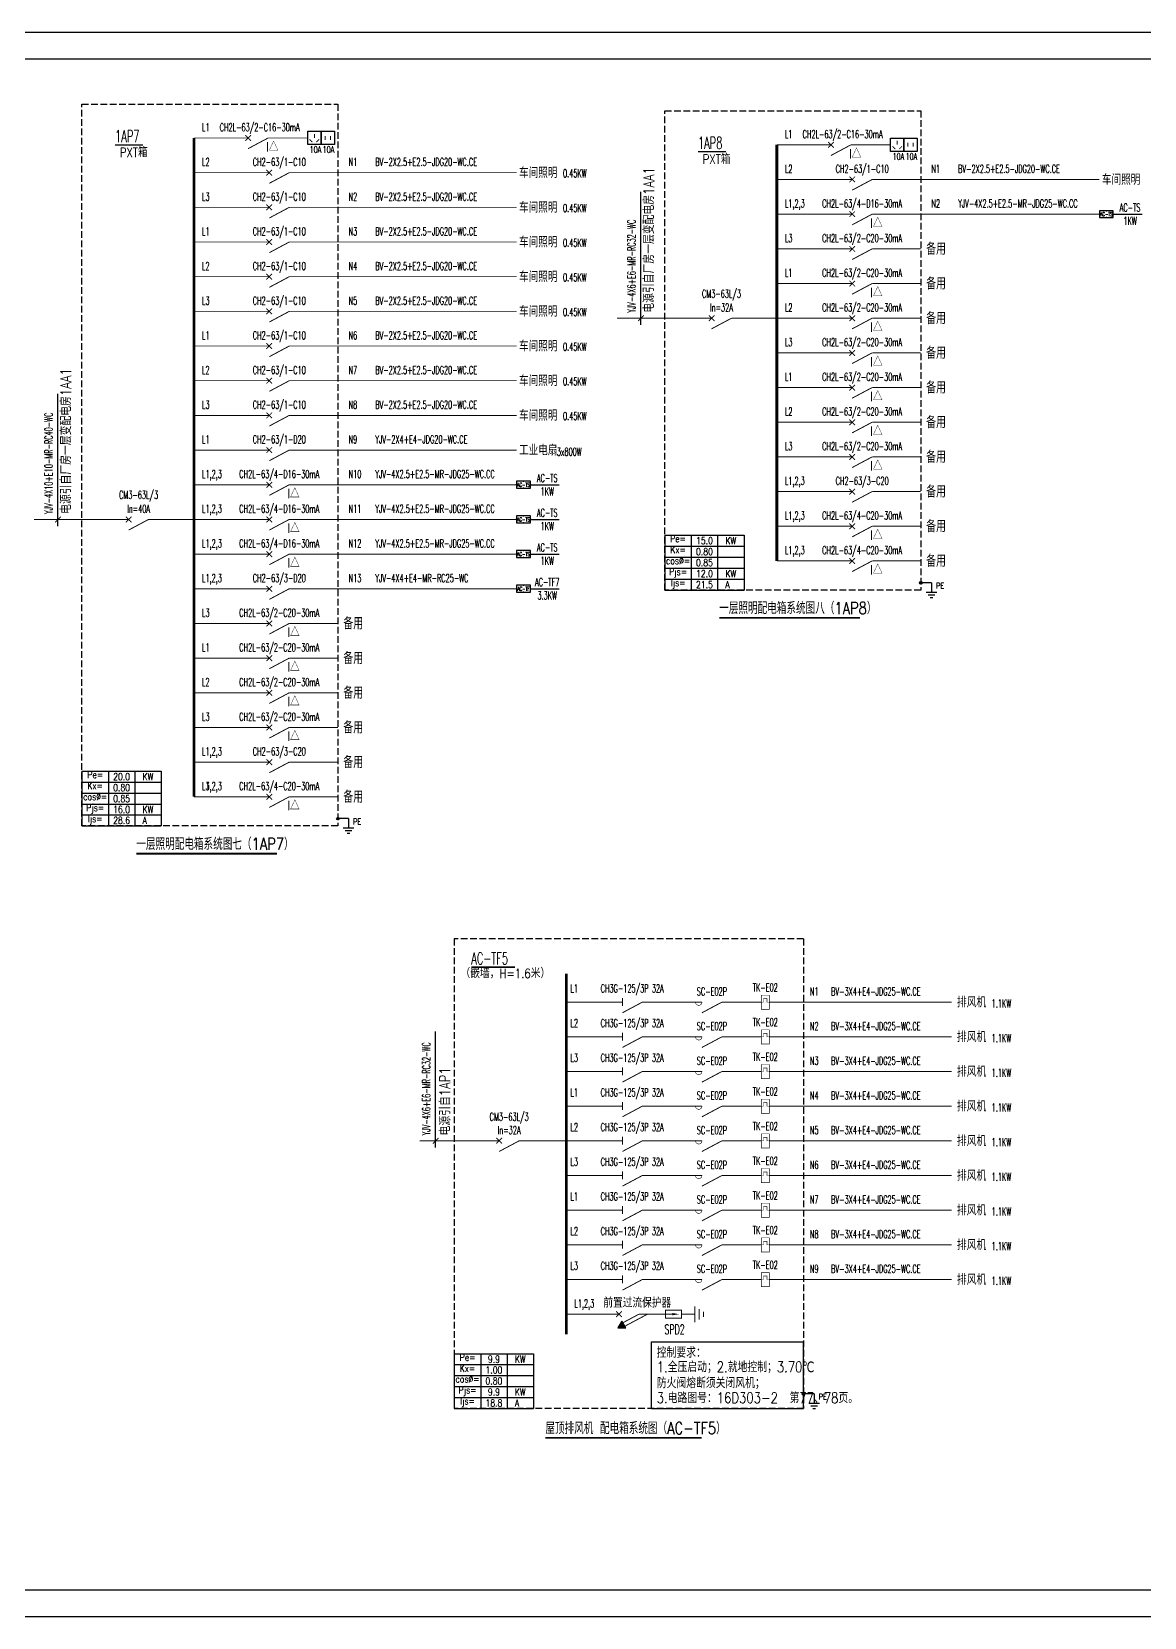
# Model space of a CAD drawing. Extents: x -1396510 to 1250330, y -1892470 to 1623980.
# Drawn here: x -646064 to -604334, y -822535 to -763085 of the extents above; entities that cross this region are included whole.
import ezdxf
from ezdxf.enums import TextEntityAlignment as Align

# ---------------------------------------------------------------- set-up
doc = ezdxf.new("R2010")
doc.units = 0
doc.header["$LTSCALE"] = 1000
doc.header["$MEASUREMENT"] = 0
doc.linetypes.add('DASH', pattern=[0.35, 0.25, -0.1])
doc.layers.get('Defpoints').update_dxf_attribs({"color": 210})
for name, color, linetype in [('0-cxFrame', 155, 'Continuous'), ('EQUIP-消防', 3, 'Continuous'), ('TEL_SYMB', 3, 'Continuous'), ('TEL_TEXT', 7, 'Continuous'), ('电气系统图', 7, 'Continuous')]:
    doc.layers.add(name, color=color, linetype=linetype)
doc.layers.add('0-cxText', color=131, linetype='Continuous', lineweight=25)
doc.styles.add('_TEL_DIM', font='SIMPLEX', dxfattribs={"width": 0.8, "height": 3.5, "bigfont": 'HZTXT'})
doc.styles.add('cx_tuming', font='simhei.ttf')
doc.styles.add('cx_tuqian1', font='')
doc.styles.add('黑体', font='simhei.ttf', dxfattribs={"height": 12})
doc.styles.get('cx_tuqian1').set_extended_font_data('SimSun')

# ---------------------------------------------------------------- blocks, each defined once
blk = doc.blocks.new('A$C6D655153')
at = {"layer": '电气系统图'}
h = blk.add_hatch(color=3, dxfattribs=at)
edge = h.paths.add_edge_path()
edge.add_arc((50, 550), 50, 0, 360)
at = {"layer": '电气系统图', "color": 3}
for p, q in [((450, 550), (50, 550)), ((250, 200), (650, 200)), ((325, 100), (575, 100)), ((400, 0), (500, 0))]:
    blk.add_line(p, q, dxfattribs=at)
blk.add_lwpolyline([(450, 550), (450, 200)], dxfattribs=at)
blk.add_circle((50, 550), 50, dxfattribs=at)
at = {"layer": '电气系统图', "color": 3, "style": '_TEL_DIM', "width": 0.7}
blk.add_attdef('PE', text='', height=220, dxfattribs=at).set_placement((707, 441), align=Align.MIDDLE_CENTER)
blk = doc.blocks.new('A$C5A8929A8')
at = {"layer": '电气系统图', "color": 3, "const_width": 35}
for points in [[(1500, 0), (1500, 600)], [(0, 300), (650, 300)], [(1000, 450), (1000, 150), (400, 150), (400, 450), (1000, 450)], [(1000, 300), (1500, 300)], [(1664, 100), (1664, 500)], [(1828, 200), (1828, 400)]]:
    blk.add_lwpolyline(points, dxfattribs=at)
at = {"layer": '电气系统图', "color": 3}
for points in [[(650, 344), (650, 256), (913, 300), (650, 256)], [(650, 256), (913, 300), (650, 344), (650, 256)]]:
    blk.add_solid(points, dxfattribs=at)
blk = doc.blocks.new('A$C04AF44BA')
at = {"layer": '电气系统图'}
h = blk.add_hatch(color=256, dxfattribs=at)
h.dxf.hatch_style = 1
h.paths.add_polyline_path([(-44, -518), (256, -518), (106, -258)])
at = {"layer": '电气系统图', "const_width": 35}
for points in [[(-106, -106), (106, 106)], [(-106, 106), (106, -106)], [(750, 0), (144, -323)], [(1069, 0), (219, -453)]]:
    blk.add_lwpolyline(points, dxfattribs=at)
at = {"layer": '电气系统图'}
blk.add_lwpolyline([(-44, -518), (256, -518), (106, -258)], close=True, dxfattribs=at)
blk = doc.blocks.new('*T255')
at = {"layer": '电气系统图', "color": 0, "linetype": 'ByBlock', "lineweight": -2, "transparency": 16777216}
for p, q in [((0, 0), (2970, 0)), ((0, 0), (0, -2053)), ((990, 0), (990, -2053)), ((1980, 0), (1980, -2053)), ((2970, 0), (2970, -2053)), ((0, -411), (2970, -411)), ((0, -821), (2970, -821)), ((0, -1232), (2970, -1232)), ((0, -1643), (2970, -1643)), ((0, -2053), (2970, -2053))]:
    blk.add_line(p, q, dxfattribs=at)
at = {"layer": '电气系统图', "color": 0, "linetype": 'DASH', "transparency": 16777216, "width": 990, "rotation": 0, "style": '_TEL_DIM'}
for s, insert, char_height, attachment_point in [('Pe=', (495, 0), 264, 2), ('Kx=', (495, -411), 264, 2), ('1.00', (1485, -616), 264, 5), ('9.9', (1485, -205), 264, 5), ('  KW', (1980, -205), 264, 4), ('cos%%C=', (495, -821), 264, 2), ('0.80', (1485, -1027), 264, 5), ('Pjs=', (495, -1232), 264, 2), ('{\\H0.8571x;Ijs=} ', (495, -1643), 308, 2), ('18.8', (1485, -1848), 264, 5), ('9.9', (1485, -1437), 264, 5), ('  A', (1980, -1848), 264, 4), ('  KW', (1980, -1437), 264, 4)]:
    blk.add_mtext(s, dxfattribs=dict(at, insert=insert, char_height=char_height, attachment_point=attachment_point))
blk = doc.blocks.new('*T262')
at = {"layer": '电气系统图', "color": 0, "linetype": 'ByBlock', "lineweight": -2, "transparency": 16777216}
for p, q in [((0, 0), (2970, 0)), ((0, 0), (0, -2053)), ((990, 0), (990, -2053)), ((1980, 0), (1980, -2053)), ((2970, 0), (2970, -2053)), ((0, -411), (2970, -411)), ((0, -821), (2970, -821)), ((0, -1232), (2970, -1232)), ((0, -1643), (2970, -1643)), ((0, -2053), (2970, -2053))]:
    blk.add_line(p, q, dxfattribs=at)
at = {"layer": '电气系统图', "color": 0, "linetype": 'DASH', "transparency": 16777216, "width": 990, "rotation": 0, "style": '_TEL_DIM'}
for s, insert, char_height, attachment_point in [('Pe=', (495, 0), 264, 2), ('Kx=', (495, -411), 264, 2), ('20.0', (1485, -205), 264, 5), ('0.80', (1485, -616), 264, 5), ('  KW', (1980, -205), 264, 4), ('cos%%C=', (495, -821), 264, 2), ('0.85', (1485, -1027), 264, 5), ('Pjs=', (495, -1232), 264, 2), ('{\\H0.8571x;Ijs=} ', (495, -1643), 308, 2), ('28.6', (1485, -1848), 264, 5), ('16.0', (1485, -1437), 264, 5), ('  A', (1980, -1848), 264, 4), ('  KW', (1980, -1437), 264, 4)]:
    blk.add_mtext(s, dxfattribs=dict(at, insert=insert, char_height=char_height, attachment_point=attachment_point))
blk = doc.blocks.new('$equip$00001927')
for p, q in [((0.65, 0.65), (-0.65, 0.65)), ((-0.65, 0.65), (-0.65, 0)), ((-0.65, 0), (0.65, 0)), ((0.65, 0), (0.65, 0.65))]:
    blk.add_line(p, q)
for p in [(-0.65, 0.33), (0, 0.65), (0, 0), (0.65, 0.33)]:
    blk.add_point(p)
at = {"color": 7, "style": '_TEL_DIM'}
blk.add_attdef('$TEXT$', text='', height=0.34, dxfattribs=at).set_placement((0.01, 0.34), align=Align.MIDDLE_CENTER)
at = {"color": 7, "style": '_TEL_DIM', "flags": 1}
blk.add_attdef('A', text='', height=0.00002, dxfattribs=at).set_placement((0, 0), align=Align.MIDDLE_CENTER)
blk = doc.blocks.new('*T263')
at = {"layer": '电气系统图', "color": 0, "linetype": 'ByBlock', "lineweight": -2, "transparency": 16777216}
for p, q in [((0, 0), (2970, 0)), ((0, 0), (0, -2053)), ((990, 0), (990, -2053)), ((1980, 0), (1980, -2053)), ((2970, 0), (2970, -2053)), ((0, -411), (2970, -411)), ((0, -821), (2970, -821)), ((0, -1232), (2970, -1232)), ((0, -1643), (2970, -1643)), ((0, -2053), (2970, -2053))]:
    blk.add_line(p, q, dxfattribs=at)
at = {"layer": '电气系统图', "color": 0, "linetype": 'DASH', "transparency": 16777216, "width": 990, "rotation": 0, "style": '_TEL_DIM'}
for s, insert, char_height, attachment_point in [('Pe=', (495, 0), 264, 2), ('Kx=', (495, -411), 264, 2), ('0.80', (1485, -616), 264, 5), ('15.0', (1485, -205), 264, 5), ('  KW', (1980, -205), 264, 4), ('cos%%C=', (495, -821), 264, 2), ('0.85', (1485, -1027), 264, 5), ('Pjs=', (495, -1232), 264, 2), ('{\\H0.8571x;Ijs=} ', (495, -1643), 308, 2), ('21.5', (1485, -1848), 264, 5), ('12.0', (1485, -1437), 264, 5), ('  A', (1980, -1848), 264, 4), ('  KW', (1980, -1437), 264, 4)]:
    blk.add_mtext(s, dxfattribs=dict(at, insert=insert, char_height=char_height, attachment_point=attachment_point))
blk = doc.blocks.new('TK22.A1 L(Dragon)')
at = {"layer": '0-cxFrame', "color": 7, "const_width": 0.5}
blk.add_lwpolyline([(0, 0), (-841, 0), (-841, 594), (0, 594)], close=True, dxfattribs=at)
at = {"layer": '0-cxFrame', "const_width": 0.5}
blk.add_lwpolyline([(-80, 10), (-821, 10), (-821, 584), (-80, 584)], close=True, dxfattribs=at)
at = {"style": '黑体', "flags": 4}
blk.add_attdef('图幅', text='', height=3.3, dxfattribs=at).set_placement((-40, 3), align=Align.RIGHT)
at = {"layer": '0-cxText', "flags": 4}
for tag, height, style, p in [('建设单位', 3.5, 'cx_tuming', (-45, 240)), ('项目名称', 3.5, 'cx_tuming', (-45, 210)), ('子项名称', 3.5, 'cx_tuming', (-45, 180)), ('工程编号', 3.3, 'cx_tuqian1', (-35, 165)), ('图名1', 3.5, 'cx_tuming', (-45, 87)), ('图名2', 3.5, 'cx_tuming', (-45, 79)), ('图名3', 3.5, 'cx_tuming', (-45, 71)), ('出图日期', 3.3, 'cx_tuqian1', (-39, 60)), ('专业', 3.3, 'cx_tuqian1', (-55, 52)), ('图号', 3.3, 'cx_tuqian1', (-55, 44)), ('版次', 3.3, 'cx_tuqian1', (-20, 44))]:
    blk.add_attdef(tag, text='', height=height, dxfattribs=dict(at, style=style)).set_placement(p, align=Align.MIDDLE)
at = {"layer": 'Defpoints', "color": 6, "flags": 4}
for tag, height, style, p in [('tufu', 3.3, '黑体', (-12, 12)), ('dwfname', 4, 'cx_tuqian1', (-80, 3))]:
    blk.add_attdef(tag, text='', height=height, dxfattribs=dict(at, style=style)).set_placement(p, align=Align.RIGHT)

msp = doc.modelspace()

# ---------------------------------------------------------------- linework, layer by layer
at = {"layer": 'TEL_SYMB'}
for points, const_width in [([(-642937.3, -767329.3), (-641886.2, -767329.3)], 52.5), ([(-621075.7, -767585.2), (-620024.6, -767585.2)], 52.5), ([(-620278, -785059.7), (-614998.8, -785059.7)], 70), ([(-642139.6, -793903.7), (-636860.4, -793903.7)], 70), ([(-629576.5, -798158.5), (-627934, -798158.5)], 52.5), ([(-626797.3, -815807.3), (-620936, -815807.3)], 70)]:
    msp.add_lwpolyline(points, dxfattribs=dict(at, const_width=const_width))
at = {"layer": '电气系统图', "color": 1, "linetype": 'DASH'}
for p, q in [((-644177.6, -765799.5), (-634577.6, -765799.5)), ((-644177.6, -792863.7), (-644177.6, -765799.5)), ((-634577.6, -765799.5), (-634577.6, -792863.7)), ((-622316, -766055.4), (-612716, -766055.4)), ((-622316, -784019.7), (-622316, -766055.4)), ((-612716, -766055.4), (-612716, -784019.7)), ((-612716, -784019.7), (-622316, -784019.7)), ((-634577.6, -792863.7), (-644177.6, -792863.7)), ((-630213.2, -797102.4), (-630213.1, -814705.2)), ((-617113.2, -797102.4), (-630213.2, -797102.4)), ((-617113.2, -797102.4), (-617113.1, -814705.2)), ((-617113.1, -814705.2), (-630213.1, -814705.2))]:
    msp.add_line(p, q, dxfattribs=at)
at = {"layer": '电气系统图'}
for p, q in [((-623216, -774076), (-623216, -769083.7)), ((-605496, -769926), (-604418.4, -769926)), ((-645077.6, -781620), (-645077.6, -776658)), ((-627357.6, -780070), (-626280, -780070)), ((-627357.6, -781370), (-626280, -781370)), ((-627357.6, -782670), (-626280, -782670)), ((-627357.6, -783970), (-626280, -783970)), ((-630913.2, -804920), (-630913.2, -800565.6))]:
    msp.add_line(p, q, dxfattribs=at)
at = {"layer": '电气系统图', "color": 6}
for p, q in [((-622813.2, -812205.2), (-617113.2, -812205.2)), ((-622813.2, -814705.2), (-622813.2, -812205.2)), ((-617113.2, -814705.2), (-617113.2, -812205.2)), ((-622813.2, -814705.2), (-617113.2, -814705.2))]:
    msp.add_line(p, q, dxfattribs=at)
at = {"layer": '电气系统图'}
for points in [[(-635710.1, -766820), (-635210.1, -766820), (-635210.1, -767320), (-635710.1, -767320)], [(-635210.1, -766820), (-634710.1, -766820), (-634710.1, -767320), (-635210.1, -767320)], [(-613848.5, -767075.9), (-613348.5, -767075.9), (-613348.5, -767575.9), (-613848.5, -767575.9)], [(-613348.5, -767075.9), (-612848.5, -767075.9), (-612848.5, -767575.9), (-613348.5, -767575.9)]]:
    msp.add_lwpolyline(points, close=True, dxfattribs=at)
for points, const_width in [([(-635460.1, -766920), (-635460.1, -767070)], 35), ([(-639977.6, -791770), (-639977.6, -767070)], 105), ([(-639977.6, -767070), (-637948.6, -767070)], 35), ([(-638054.7, -767176.1), (-637842.5, -766963.9)], 35), ([(-638054.7, -766963.9), (-637842.5, -767176.1)], 35), ([(-637198.6, -767070), (-637948.6, -767470)], 35), ([(-637198.6, -767070), (-635710.1, -767070)], 35), ([(-635641.2, -767122), (-635535.1, -767228)], 35), ([(-635279.1, -767122), (-635385.1, -767228)], 35), ([(-635060.1, -766995), (-635060.1, -767145)], 35), ([(-634860.1, -766995), (-634860.1, -767145)], 35), ([(-618116, -782926), (-618116, -767325.9)], 105), ([(-618116, -767325.9), (-616087, -767325.9)], 35), ([(-616193.1, -767432), (-615980.9, -767219.9)], 35), ([(-616193.1, -767219.9), (-615980.9, -767432)], 35), ([(-615337, -767325.9), (-616087, -767725.9)], 35), ([(-615337, -767325.9), (-613848.5, -767325.9)], 35), ([(-613779.6, -767377.9), (-613673.5, -767484)], 35), ([(-613598.5, -767175.9), (-613598.5, -767325.9)], 35), ([(-613417.5, -767377.9), (-613523.5, -767484)], 35), ([(-613198.5, -767250.9), (-613198.5, -767400.9)], 35), ([(-612998.5, -767250.9), (-612998.5, -767400.9)], 35), ([(-639977.6, -768370), (-637152.6, -768370)], 35), ([(-637258.7, -768476.1), (-637046.6, -768263.9)], 35), ([(-637258.7, -768263.9), (-637046.6, -768476.1)], 35), ([(-636402.6, -768370), (-637152.6, -768770)], 35), ([(-636402.6, -768370), (-627877.6, -768370)], 35), ([(-618116, -768625.9), (-615291, -768625.9)], 35), ([(-615397.1, -768732), (-615184.9, -768519.9)], 35), ([(-615397.1, -768519.9), (-615184.9, -768732)], 35), ([(-614541, -768625.9), (-615291, -769025.9)], 35), ([(-614541, -768625.9), (-606016, -768626)], 35), ([(-639977.6, -769670), (-637152.6, -769670)], 35), ([(-637258.7, -769776.1), (-637046.6, -769563.9)], 35), ([(-637258.7, -769563.9), (-637046.6, -769776.1)], 35), ([(-636402.6, -769670), (-637152.6, -770070)], 35), ([(-636402.6, -769670), (-627877.6, -769670)], 35), ([(-615397.1, -770032), (-615184.9, -769819.9)], 35), ([(-615397.1, -769819.9), (-615184.9, -770032)], 35), ([(-618116, -769925.9), (-615291, -769925.9)], 35), ([(-614541, -769925.9), (-615291, -770325.9)], 35), ([(-614541, -769925.9), (-606016, -769926)], 35), ([(-639977.6, -770970), (-637152.6, -770970)], 35), ([(-637258.7, -771076.1), (-637046.6, -770863.9)], 35), ([(-637258.7, -770863.9), (-637046.6, -771076.1)], 35), ([(-636402.6, -770970), (-637152.6, -771370)], 35), ([(-636402.6, -770970), (-627877.6, -770970)], 35), ([(-618116, -771225.9), (-615291, -771225.9)], 35), ([(-615397.1, -771332), (-615184.9, -771119.9)], 35), ([(-615397.1, -771119.9), (-615184.9, -771332)], 35), ([(-614541, -771225.9), (-615291, -771625.9)], 35), ([(-614541, -771225.9), (-612716, -771225.9)], 35), ([(-639977.6, -772270), (-637152.6, -772270)], 35), ([(-637258.7, -772376.1), (-637046.6, -772163.9)], 35), ([(-637258.7, -772163.9), (-637046.6, -772376.1)], 35), ([(-636402.6, -772270), (-637152.6, -772670)], 35), ([(-636402.6, -772270), (-627877.6, -772270)], 35), ([(-618116, -772526), (-615291, -772526)], 35), ([(-615397.1, -772632), (-615185, -772419.9)], 35), ([(-615397.1, -772419.9), (-615185, -772632)], 35), ([(-614541, -772526), (-615291, -772926)], 35), ([(-614541, -772526), (-612716, -772526)], 35), ([(-639977.6, -773570), (-637152.6, -773570)], 35), ([(-637258.7, -773676.1), (-637046.6, -773463.9)], 35), ([(-637258.7, -773463.9), (-637046.6, -773676.1)], 35), ([(-636402.6, -773570), (-637152.6, -773970)], 35), ([(-636402.6, -773570), (-627877.6, -773570)], 35), ([(-624116, -773826), (-620566, -773826)], 35), ([(-623322.1, -773932), (-623110, -773719.9)], 35), ([(-620672.1, -773932), (-620460, -773719.9)], 35), ([(-620672.1, -773719.9), (-620460, -773932)], 35), ([(-619816, -773826), (-620566, -774226)], 35), ([(-618116, -773826), (-619816, -773826)], 35), ([(-618116, -773826), (-615291, -773826)], 35), ([(-615397.1, -773932), (-615185, -773719.9)], 35), ([(-615397.1, -773719.9), (-615185, -773932)], 35), ([(-614541, -773826), (-615291, -774226)], 35), ([(-614541, -773826), (-612716, -773826)], 35), ([(-639977.6, -774870), (-637152.6, -774870)], 35), ([(-637258.7, -774976.1), (-637046.6, -774763.9)], 35), ([(-637258.7, -774763.9), (-637046.6, -774976.1)], 35), ([(-636402.6, -774870), (-637152.6, -775270)], 35), ([(-636402.6, -774870), (-627877.6, -774870)], 35), ([(-618116, -775126), (-615291, -775126)], 35), ([(-615397.1, -775232), (-615185, -775019.9)], 35), ([(-615397.1, -775019.9), (-615185, -775232)], 35), ([(-614541, -775126), (-615291, -775526)], 35), ([(-614541, -775126), (-612716, -775126)], 35), ([(-639977.6, -776170), (-637152.6, -776170)], 35), ([(-637258.7, -776276.1), (-637046.6, -776063.9)], 35), ([(-637258.7, -776063.9), (-637046.6, -776276.1)], 35), ([(-636402.6, -776170), (-637152.6, -776570)], 35), ([(-636402.6, -776170), (-627877.6, -776170)], 35), ([(-618116, -776426), (-615291, -776426)], 35), ([(-615397.1, -776532), (-615185, -776319.9)], 35), ([(-615397.1, -776319.9), (-615185, -776532)], 35), ([(-614541, -776426), (-615291, -776826)], 35), ([(-614541, -776426), (-612716, -776426)], 35), ([(-639977.6, -777470), (-637152.6, -777470)], 35), ([(-637258.7, -777576.1), (-637046.6, -777363.9)], 35), ([(-637258.7, -777363.9), (-637046.6, -777576.1)], 35), ([(-636402.6, -777470), (-637152.6, -777870)], 35), ([(-636402.6, -777470), (-627877.6, -777470)], 35), ([(-615397.1, -777832), (-615185, -777619.9)], 35), ([(-615397.1, -777619.9), (-615185, -777832)], 35), ([(-618116, -777726), (-615291, -777726)], 35), ([(-614541, -777726), (-615291, -778126)], 35), ([(-614541, -777726), (-612716, -777726)], 35), ([(-639977.6, -778770), (-637152.6, -778770)], 35), ([(-637258.7, -778876.1), (-637046.5, -778663.9)], 35), ([(-637258.7, -778663.9), (-637046.5, -778876.1)], 35), ([(-636402.6, -778770), (-637152.6, -779170)], 35), ([(-636402.6, -778770), (-627877.6, -778770)], 35), ([(-618116, -779026), (-615291, -779026)], 35), ([(-615397.1, -779132), (-615185, -778919.9)], 35), ([(-615397.1, -778919.9), (-615185, -779132)], 35), ([(-614541, -779026), (-615291, -779426)], 35), ([(-614541, -779026), (-612716, -779026)], 35), ([(-637258.7, -780176.1), (-637046.5, -779963.9)], 35), ([(-637258.7, -779963.9), (-637046.5, -780176.1)], 35), ([(-639977.6, -780070), (-637152.6, -780070)], 35), ([(-636402.6, -780070), (-637152.6, -780470)], 35), ([(-636402.6, -780070), (-627877.6, -780070)], 35), ([(-618116, -780326), (-615291, -780326)], 35), ([(-615397.1, -780432.1), (-615185, -780219.9)], 35), ([(-615397.1, -780219.9), (-615185, -780432.1)], 35), ([(-614541, -780326), (-615291, -780726)], 35), ([(-614541, -780326), (-612716, -780326)], 35), ([(-645977.6, -781370), (-642427.6, -781370)], 35), ([(-645183.7, -781476.1), (-644971.6, -781263.9)], 35), ([(-642533.7, -781476.1), (-642321.6, -781263.9)], 35), ([(-642533.7, -781263.9), (-642321.6, -781476.1)], 35), ([(-641677.6, -781370), (-642427.6, -781770)], 35), ([(-639977.6, -781370), (-641677.6, -781370)], 35), ([(-639977.6, -781370), (-637152.6, -781370)], 35), ([(-637258.7, -781476.1), (-637046.5, -781263.9)], 35), ([(-637258.7, -781263.9), (-637046.5, -781476.1)], 35), ([(-636402.6, -781370), (-637152.6, -781770)], 35), ([(-636402.6, -781370), (-627877.6, -781370)], 35), ([(-618116, -781626), (-615291, -781626)], 35), ([(-615397.1, -781732.1), (-615185, -781519.9)], 35), ([(-615397.1, -781519.9), (-615185, -781732.1)], 35), ([(-614541, -781626), (-615291, -782026)], 35), ([(-614541, -781626), (-612716, -781626)], 35), ([(-639977.6, -782670), (-637152.6, -782670)], 35), ([(-637258.7, -782776.1), (-637046.5, -782563.9)], 35), ([(-637258.7, -782563.9), (-637046.5, -782776.1)], 35), ([(-636402.6, -782670), (-637152.6, -783070)], 35), ([(-636402.6, -782670), (-627877.6, -782670)], 35), ([(-618116, -782926), (-615291, -782926)], 35), ([(-615397.1, -783032.1), (-615185, -782819.9)], 35), ([(-615397.1, -782819.9), (-615185, -783032.1)], 35), ([(-614541, -782926), (-615291, -783326)], 35), ([(-614541, -782926), (-612716, -782926)], 35), ([(-639977.6, -783970), (-637152.6, -783970)], 35), ([(-637258.7, -784076.1), (-637046.6, -783863.9)], 35), ([(-637258.7, -783863.9), (-637046.6, -784076.1)], 35), ([(-636402.6, -783970), (-637152.6, -784370)], 35), ([(-636402.6, -783970), (-627877.6, -783970)], 35), ([(-639977.6, -785270), (-637152.6, -785270)], 35), ([(-637258.7, -785376.1), (-637046.6, -785163.9)], 35), ([(-637258.7, -785163.9), (-637046.6, -785376.1)], 35), ([(-636402.6, -785270), (-637152.6, -785670)], 35), ([(-636402.6, -785270), (-634577.6, -785270)], 35), ([(-637258.7, -786676.1), (-637046.6, -786463.9)], 35), ([(-637258.7, -786463.9), (-637046.6, -786676.1)], 35), ([(-639977.6, -786570), (-637152.6, -786570)], 35), ([(-636402.6, -786570), (-637152.6, -786970)], 35), ([(-636402.6, -786570), (-634577.6, -786570)], 35), ([(-639977.6, -787870), (-637152.6, -787870)], 35), ([(-637258.7, -787976.1), (-637046.6, -787763.9)], 35), ([(-637258.7, -787763.9), (-637046.6, -787976.1)], 35), ([(-636402.6, -787870), (-637152.6, -788270)], 35), ([(-636402.6, -787870), (-634577.6, -787870)], 35), ([(-639977.6, -789170), (-637152.6, -789170)], 35), ([(-637258.7, -789276.1), (-637046.6, -789063.9)], 35), ([(-637258.7, -789063.9), (-637046.6, -789276.1)], 35), ([(-636402.6, -789170), (-637152.6, -789570)], 35), ([(-636402.6, -789170), (-634577.6, -789170)], 35), ([(-639977.6, -790470), (-637152.6, -790470)], 35), ([(-637258.7, -790576.1), (-637046.6, -790363.9)], 35), ([(-637258.7, -790363.9), (-637046.6, -790576.1)], 35), ([(-636402.6, -790470), (-637152.6, -790870)], 35), ([(-636402.6, -790470), (-634577.6, -790470)], 35), ([(-639977.6, -791770), (-637152.6, -791770)], 35), ([(-637258.7, -791876.1), (-637046.6, -791663.9)], 35), ([(-637258.7, -791663.9), (-637046.6, -791876.1)], 35), ([(-636402.6, -791770), (-637152.6, -792170)], 35), ([(-636402.6, -791770), (-634577.6, -791770)], 35), ([(-626013.2, -811920.6), (-626013.2, -798397.1)], 105), ([(-626013.2, -799470), (-623910, -799470)], 35), ([(-623910, -799614.6), (-623910, -799314.6)], 35), ([(-623160, -799470), (-623910, -799870)], 35), ([(-623160, -799470), (-621460, -799470)], 35), ([(-622375.7, -799470), (-620925.7, -799470)], 35), ([(-620175.7, -799470), (-620925.7, -799870)], 35), ([(-620175.7, -799470), (-618700.7, -799470)], 35), ([(-618400.7, -799210), (-618400.7, -799740), (-618700.7, -799740), (-618700.7, -799210), (-618400.7, -799210)], 20), ([(-618400.7, -799470), (-618485.1, -799470), (-618485.1, -799338.8), (-618616.4, -799338.8), (-618616.4, -799470), (-618700.7, -799470)], 20), ([(-618400.7, -799470), (-611562.4, -799470)], 35), ([(-626013.2, -800770), (-623910, -800770)], 35), ([(-623910, -800914.6), (-623910, -800614.6)], 35), ([(-623160, -800770), (-623910, -801170)], 35), ([(-623160, -800770), (-621460, -800770)], 35), ([(-622375.7, -800770), (-620925.7, -800770)], 35), ([(-620175.7, -800770), (-620925.7, -801170)], 35), ([(-620175.7, -800770), (-618700.7, -800770)], 35), ([(-618400.7, -800510), (-618400.7, -801040), (-618700.7, -801040), (-618700.7, -800510), (-618400.7, -800510)], 20), ([(-618400.7, -800770), (-618485.1, -800770), (-618485.1, -800638.8), (-618616.4, -800638.8), (-618616.4, -800770), (-618700.7, -800770)], 20), ([(-618400.7, -800770), (-611562.4, -800770)], 35), ([(-623910, -802214.6), (-623910, -801914.6)], 35), ([(-618400.7, -801810), (-618400.7, -802340), (-618700.7, -802340), (-618700.7, -801810), (-618400.7, -801810)], 20), ([(-618400.7, -802070), (-618485.1, -802070), (-618485.1, -801938.8), (-618616.4, -801938.8), (-618616.4, -802070), (-618700.7, -802070)], 20), ([(-626013.2, -802070), (-623910, -802070)], 35), ([(-623160, -802070), (-623910, -802470)], 35), ([(-623160, -802070), (-621460, -802070)], 35), ([(-622375.7, -802070), (-620925.7, -802070)], 35), ([(-620175.7, -802070), (-620925.7, -802470)], 35), ([(-620175.7, -802070), (-618700.7, -802070)], 35), ([(-618400.7, -802070), (-611562.4, -802070)], 35), ([(-618400.7, -803110), (-618400.7, -803640), (-618700.7, -803640), (-618700.7, -803110), (-618400.7, -803110)], 20), ([(-626013.2, -803370), (-623910, -803370)], 35), ([(-623910, -803514.6), (-623910, -803214.6)], 35), ([(-623160, -803370), (-623910, -803770)], 35), ([(-623160, -803370), (-621460, -803370)], 35), ([(-622375.7, -803370), (-620925.7, -803370)], 35), ([(-620175.7, -803370), (-620925.7, -803770)], 35), ([(-620175.7, -803370), (-618700.7, -803370)], 35), ([(-618400.7, -803370), (-618485.1, -803370), (-618485.1, -803238.8), (-618616.4, -803238.8), (-618616.4, -803370), (-618700.7, -803370)], 20), ([(-618400.7, -803370), (-611562.4, -803370)], 35), ([(-631513.2, -804670), (-628531.3, -804670)], 35), ([(-631019.2, -804776.1), (-630807.1, -804563.9)], 35), ([(-628637.3, -804776.1), (-628425.2, -804563.9)], 35), ([(-628637.3, -804563.9), (-628425.2, -804776.1)], 35), ([(-627781.3, -804670), (-628531.3, -805070)], 35), ([(-627781.3, -804670), (-626013.2, -804670)], 35), ([(-626013.2, -804670), (-623910, -804670)], 35), ([(-623910, -804814.6), (-623910, -804514.6)], 35), ([(-623160, -804670), (-623910, -805070)], 35), ([(-623160, -804670), (-621460, -804670)], 35), ([(-622375.7, -804670), (-620925.7, -804670)], 35), ([(-620175.7, -804670), (-620925.7, -805070)], 35), ([(-620175.7, -804670), (-618700.7, -804670)], 35), ([(-618400.7, -804410), (-618400.7, -804940), (-618700.7, -804940), (-618700.7, -804410), (-618400.7, -804410)], 20), ([(-618400.7, -804670), (-618485.1, -804670), (-618485.1, -804538.8), (-618616.4, -804538.8), (-618616.4, -804670), (-618700.7, -804670)], 20), ([(-618400.7, -804670), (-611562.4, -804670)], 35), ([(-626013.2, -805970), (-623910, -805970)], 35), ([(-623910, -806114.6), (-623910, -805814.6)], 35), ([(-623160, -805970), (-623910, -806370)], 35), ([(-623160, -805970), (-621460, -805970)], 35), ([(-622375.7, -805970), (-620925.7, -805970)], 35), ([(-620175.7, -805970), (-620925.7, -806370)], 35), ([(-620175.7, -805970), (-618700.7, -805970)], 35), ([(-618400.7, -805710), (-618400.7, -806240), (-618700.7, -806240), (-618700.7, -805710), (-618400.7, -805710)], 20), ([(-618400.7, -805970), (-618485.1, -805970), (-618485.1, -805838.8), (-618616.4, -805838.8), (-618616.4, -805970), (-618700.7, -805970)], 20), ([(-618400.7, -805970), (-611562.4, -805970)], 35), ([(-626013.2, -807270), (-623910, -807270)], 35), ([(-623910, -807414.6), (-623910, -807114.6)], 35), ([(-623160, -807270), (-623910, -807670)], 35), ([(-623160, -807270), (-621460, -807270)], 35), ([(-622375.7, -807270), (-620925.7, -807270)], 35), ([(-620175.7, -807270), (-620925.7, -807670)], 35), ([(-620175.7, -807270), (-618700.7, -807270)], 35), ([(-618400.7, -807010), (-618400.7, -807540), (-618700.7, -807540), (-618700.7, -807010), (-618400.7, -807010)], 20), ([(-618400.7, -807270), (-618485.1, -807270), (-618485.1, -807138.8), (-618616.4, -807138.8), (-618616.4, -807270), (-618700.7, -807270)], 20), ([(-618400.7, -807270), (-611562.4, -807270)], 35), ([(-623910, -808714.6), (-623910, -808414.6)], 35), ([(-618400.7, -808310), (-618400.7, -808840), (-618700.7, -808840), (-618700.7, -808310), (-618400.7, -808310)], 20), ([(-618400.7, -808570), (-618485.1, -808570), (-618485.1, -808438.8), (-618616.4, -808438.8), (-618616.4, -808570), (-618700.7, -808570)], 20), ([(-626013.2, -808570), (-623910, -808570)], 35), ([(-623160, -808570), (-623910, -808970)], 35), ([(-623160, -808570), (-621460, -808570)], 35), ([(-622375.7, -808570), (-620925.7, -808570)], 35), ([(-620175.7, -808570), (-620925.7, -808970)], 35), ([(-620175.7, -808570), (-618700.7, -808570)], 35), ([(-618400.7, -808570), (-611562.4, -808570)], 35), ([(-623910, -810014.6), (-623910, -809714.6)], 35), ([(-618400.7, -809610), (-618400.7, -810140), (-618700.7, -810140), (-618700.7, -809610), (-618400.7, -809610)], 20), ([(-626013.2, -809870), (-623910, -809870)], 35), ([(-623160, -809870), (-623910, -810270)], 35), ([(-623160, -809870), (-621460, -809870)], 35), ([(-622375.7, -809870), (-620925.7, -809870)], 35), ([(-620175.7, -809870), (-620925.7, -810270)], 35), ([(-620175.7, -809870), (-618700.7, -809870)], 35), ([(-618400.7, -809870), (-618485.1, -809870), (-618485.1, -809738.8), (-618616.4, -809738.8), (-618616.4, -809870), (-618700.7, -809870)], 20), ([(-618400.7, -809870), (-611562.4, -809870)], 35), ([(-626013.2, -811170), (-624038.2, -811170)], 35), ([(-623288.2, -811170), (-622691.3, -811170)], 35)]:
    msp.add_lwpolyline(points, dxfattribs=dict(at, const_width=const_width))
at = {"layer": '电气系统图', "const_width": 20}
for points in [[(-621165.7, -799470, 1), (-620925.7, -799470)], [(-621165.7, -800770, 1), (-620925.7, -800770)], [(-621165.7, -802070, 1), (-620925.7, -802070)], [(-621165.7, -803370, 1), (-620925.7, -803370)], [(-621165.7, -804670, 1), (-620925.7, -804670)], [(-621165.7, -805970, 1), (-620925.7, -805970)], [(-621165.7, -807270, 1), (-620925.7, -807270)], [(-621165.7, -808570, 1), (-620925.7, -808570)], [(-621165.7, -809870, 1), (-620925.7, -809870)]]:
    msp.add_lwpolyline(points, format="xyb", dxfattribs=at)
at = {"layer": '电气系统图', "color": 1, "linetype": 'DASH'}
for centre in [(-622306, -782709.7), (-644167.6, -791553.7)]:
    msp.add_arc(centre, 10, 180.000049, 270, dxfattribs=at)

# ---------------------------------------------------------------- block references
for name, p in [('*T263', (-622316, -781966.3)), ('*T262', (-644177.6, -790810.3)), ('*T255', (-630213.2, -812651.9))]:
    msp.add_blockref(name, p)
at = {"layer": '0-cxFrame', "xscale": 100, "yscale": 100, "zscale": 100}
msp.add_blockref('TK22.A1 L(Dragon)', (-571400, -822510), dxfattribs=at)
at = {"layer": 'EQUIP-消防'}
ref = msp.add_blockref('$equip$00001927', (-605756, -770056), dxfattribs=dict(at, xscale=400, yscale=400, zscale=400))
ref.add_attrib('$TEXT$', 'AC-TS', dxfattribs={"layer": '0', "color": 7, "height": 150, "style": '_TEL_DIM', "width": 0.6}).set_placement((-605756, -769926), align=Align.MIDDLE_CENTER)
ref = msp.add_blockref('$equip$00001927', (-627617.6, -780200), dxfattribs=dict(at, xscale=400, yscale=400, zscale=400))
ref.add_attrib('$TEXT$', 'AC-TS', dxfattribs={"layer": '0', "color": 7, "height": 150, "style": '_TEL_DIM', "width": 0.6}).set_placement((-627617.6, -780070), align=Align.MIDDLE_CENTER)
ref = msp.add_blockref('$equip$00001927', (-627617.6, -781500), dxfattribs=dict(at, xscale=400, yscale=400, zscale=400))
ref.add_attrib('$TEXT$', 'AC-TS', dxfattribs={"layer": '0', "color": 7, "height": 150, "style": '_TEL_DIM', "width": 0.6}).set_placement((-627617.6, -781370), align=Align.MIDDLE_CENTER)
ref = msp.add_blockref('$equip$00001927', (-627617.6, -782800), dxfattribs=dict(at, xscale=400, yscale=400, zscale=400))
ref.add_attrib('$TEXT$', 'AC-TS', dxfattribs={"layer": '0', "color": 7, "height": 150, "style": '_TEL_DIM', "width": 0.6}).set_placement((-627617.6, -782670), align=Align.MIDDLE_CENTER)
ref = msp.add_blockref('$equip$00001927', (-627617.6, -784100), dxfattribs=dict(at, xscale=400, yscale=400, zscale=400))
ref.add_attrib('$TEXT$', 'AC-TF', dxfattribs={"layer": '0', "color": 7, "height": 150, "style": '_TEL_DIM', "width": 0.6}).set_placement((-627617.6, -783970), align=Align.MIDDLE_CENTER)
at = {"layer": '电气系统图'}
ref = msp.add_blockref('A$C6D655153', (-612766, -784296), dxfattribs=at)
ref.add_attrib('PE', 'PE', dxfattribs={"color": 3, "height": 220, "style": '_TEL_DIM', "width": 0.7}).set_placement((-611991.3, -783855.5), align=Align.MIDDLE_CENTER)
ref = msp.add_blockref('A$C6D655153', (-634627.6, -793140), dxfattribs=at)
ref.add_attrib('PE', 'PE', dxfattribs={"color": 3, "height": 220, "style": '_TEL_DIM', "width": 0.7}).set_placement((-633852.9, -792699.5), align=Align.MIDDLE_CENTER)
for name, p in [('A$C5A8929A8', (-622691.3, -811470)), ('A$C04AF44BA', (-624038.2, -811170))]:
    msp.add_blockref(name, p, dxfattribs=at)
ref = msp.add_blockref('A$C6D655153', (-617163.1, -814705.2), dxfattribs=at)
ref.add_attrib('PE', 'PE', dxfattribs={"color": 3, "height": 220, "style": '_TEL_DIM', "width": 0.7}).set_placement((-616388.5, -814264.7), align=Align.MIDDLE_CENTER)

# ---------------------------------------------------------------- texts
at = {"layer": 'TEL_SYMB', "color": 7, "style": '_TEL_DIM'}
for s, width, p in [('1AP7', 0.6, (-642937.3, -767224.3)), ('1AP8', 0.6, (-621075.7, -767480.2)), ('一层照明配电箱系统图八（1AP8）', 0.8, (-620278, -784919.7)), ('一层照明配电箱系统图七（1AP7）', 0.8, (-642139.6, -793763.7)), ('AC-TF5', 0.6, (-629576.5, -798053.5)), ('屋顶排风机 配电箱系统图（AC-TF5）', 0.8, (-626797.3, -815667.3))]:
    msp.add_text(s, height=450, dxfattribs=dict(at, width=width)).set_placement(p)
at = {"layer": 'TEL_TEXT', "style": '_TEL_DIM', "width": 0.8}
for s, p in [('PXT箱', (-642762.1, -767783.4)), ('I△', (-637268.7, -767577.4)), ('I△', (-615407.1, -767833.4)), ('PXT箱', (-620900.5, -768039.3)), ('I△', (-614611.1, -770433.4)), ('I△', (-614611.1, -773033.4)), ('I△', (-614611.1, -774333.4)), ('I△', (-614611.1, -775633.4)), ('I△', (-614611.1, -776933.4)), ('I△', (-614611.1, -778233.4)), ('I△', (-614611.1, -779533.4)), ('I△', (-636472.7, -780577.4)), ('I△', (-636472.7, -781877.4)), ('I△', (-614611, -782133.5)), ('I△', (-636472.7, -783177.4)), ('I△', (-614611, -783433.5)), ('I△', (-636472.7, -785777.5)), ('I△', (-636472.7, -787077.5)), ('I△', (-636472.7, -788377.5)), ('I△', (-636472.7, -789677.5)), ('I△', (-636472.6, -792277.4)), ('（嵌墙，H=1.6米）', (-629978.3, -798565.9))]:
    msp.add_text(s, height=350, dxfattribs=at).set_placement(p)
at = {"layer": '电气系统图', "style": '_TEL_DIM'}
for s, height, width, p in [('L1', 300, 0.6, (-639677.6, -766820)), ('L1', 300, 0.6, (-639677.6, -766820)), ('L1', 300, 0.6, (-617816, -767075.9)), ('L1', 300, 0.6, (-617816, -767075.9)), ('10A', 250, 0.6, (-635636.6, -767629)), ('10A', 250, 0.6, (-635149.6, -767629)), ('L2', 300, 0.6, (-639677.6, -768120)), ('N1', 300, 0.6, (-634177.6, -768120)), ('BV-2X2.5+E2.5-JDG20-WC.CE', 300, 0.6, (-633177.6, -768120)), ('L2', 300, 0.6, (-617816, -768375.9)), ('10A', 250, 0.6, (-613775, -767884.9)), ('10A', 250, 0.6, (-613288, -767884.9)), ('N1', 300, 0.6, (-612316, -768375.9)), ('BV-2X2.5+E2.5-JDG20-WC.CE', 300, 0.6, (-611316, -768375.9)), ('车间照明', 400, 0.75, (-627785.6, -768570)), ('0.45KW', 300, 0.6, (-626135.2, -768545)), ('车间照明', 400, 0.75, (-605924, -768826)), ('L3', 300, 0.6, (-639677.6, -769420)), ('N2', 300, 0.6, (-634177.6, -769420)), ('BV-2X2.5+E2.5-JDG20-WC.CE', 300, 0.6, (-633177.6, -769420)), ('车间照明', 400, 0.75, (-627785.6, -769870)), ('0.45KW', 300, 0.6, (-626135.2, -769845)), ('L1,2,3', 300, 0.6, (-617816, -769676)), ('N2', 300, 0.6, (-612316, -769675.9)), ('YJV-4X2.5+E2.5-MR-JDG25-WC.CC', 300, 0.6, (-611316, -769676)), ('L1', 300, 0.6, (-639677.6, -770720)), ('N3', 300, 0.6, (-634177.6, -770720)), ('BV-2X2.5+E2.5-JDG20-WC.CE', 300, 0.6, (-633177.6, -770720)), ('车间照明', 400, 0.75, (-627785.6, -771170)), ('0.45KW', 300, 0.6, (-626135.2, -771145)), ('L3', 300, 0.6, (-617816, -770975.9)), ('备用', 450, 0.75, (-612516, -771450.9)), ('L2', 300, 0.6, (-639677.6, -772020)), ('N4', 300, 0.6, (-634177.6, -772020)), ('BV-2X2.5+E2.5-JDG20-WC.CE', 300, 0.6, (-633177.6, -772020)), ('车间照明', 400, 0.75, (-627785.6, -772470)), ('0.45KW', 300, 0.6, (-626135.2, -772445)), ('L1', 300, 0.6, (-617816, -772275.2)), ('备用', 450, 0.75, (-612516, -772751)), ('L3', 300, 0.6, (-639677.6, -773320)), ('N5', 300, 0.6, (-634177.6, -773320)), ('BV-2X2.5+E2.5-JDG20-WC.CE', 300, 0.6, (-633177.6, -773320)), ('车间照明', 400, 0.75, (-627785.6, -773770)), ('L2', 300, 0.6, (-617816, -773575.2)), ('0.45KW', 300, 0.6, (-626135.2, -773745)), ('备用', 450, 0.75, (-612516, -774051)), ('L1', 300, 0.6, (-639677.6, -774620)), ('N6', 300, 0.6, (-634177.6, -774620)), ('BV-2X2.5+E2.5-JDG20-WC.CE', 300, 0.6, (-633177.6, -774620)), ('车间照明', 400, 0.75, (-627785.6, -775070)), ('L3', 300, 0.6, (-617816, -774875.2)), ('0.45KW', 300, 0.6, (-626135.2, -775045)), ('备用', 450, 0.75, (-612516, -775351)), ('L2', 300, 0.6, (-639677.6, -775920)), ('N7', 300, 0.6, (-634177.6, -775920)), ('BV-2X2.5+E2.5-JDG20-WC.CE', 300, 0.6, (-633177.6, -775920)), ('车间照明', 400, 0.75, (-627785.6, -776370)), ('0.45KW', 300, 0.6, (-626135.2, -776345)), ('L1', 300, 0.6, (-617816, -776175.2)), ('备用', 450, 0.75, (-612516, -776651)), ('L3', 300, 0.6, (-639677.6, -777220)), ('N8', 300, 0.6, (-634177.6, -777220)), ('BV-2X2.5+E2.5-JDG20-WC.CE', 300, 0.6, (-633177.6, -777220)), ('车间照明', 400, 0.75, (-627785.6, -777670)), ('0.45KW', 300, 0.6, (-626135.2, -777645)), ('L2', 300, 0.6, (-617816, -777475.2)), ('备用', 450, 0.75, (-612516, -777951)), ('L1', 300, 0.6, (-639677.6, -778520)), ('N9', 300, 0.6, (-634177.6, -778520)), ('YJV-2X4+E4-JDG20-WC.CE', 300, 0.6, (-633177.6, -778520)), ('工业电扇', 400, 0.75, (-627785.6, -778970)), ('L3', 300, 0.6, (-617816, -778775.2)), ('备用', 450, 0.75, (-612516, -779251)), ('L1,2,3', 300, 0.6, (-639677.6, -779820)), ('N10', 300, 0.6, (-634177.6, -779820)), ('YJV-4X2.5+E2.5-MR-JDG25-WC.CC', 300, 0.6, (-633177.6, -779820)), ('L1,2,3', 300, 0.6, (-617816, -780076)), ('备用', 450, 0.75, (-612516, -780551)), ('L1,2,3', 300, 0.6, (-639677.6, -781120)), ('N11', 300, 0.6, (-634177.6, -781120)), ('YJV-4X2.5+E2.5-MR-JDG25-WC.CC', 300, 0.6, (-633177.6, -781120)), ('L1,2,3', 300, 0.6, (-617816, -781376)), ('备用', 450, 0.75, (-612516, -781851)), ('L1,2,3', 300, 0.6, (-639677.6, -782420)), ('N12', 300, 0.6, (-634177.6, -782420)), ('YJV-4X2.5+E2.5-MR-JDG25-WC.CC', 300, 0.6, (-633177.6, -782420)), ('L1,2,3', 300, 0.6, (-617816, -782676)), ('备用', 450, 0.75, (-612516, -783151)), ('L1,2,3', 300, 0.6, (-639677.6, -783720)), ('N13', 300, 0.6, (-634177.6, -783720)), ('YJV-4X4+E4-MR-RC25-WC', 300, 0.6, (-633177.6, -783720)), ('L3', 300, 0.6, (-639677.6, -785020)), ('备用', 450, 0.75, (-634377.6, -785495)), ('L1', 300, 0.6, (-639677.6, -786320)), ('备用', 450, 0.75, (-634377.6, -786795)), ('L2', 300, 0.6, (-639677.6, -787620)), ('备用', 450, 0.75, (-634377.6, -788095)), ('L3', 300, 0.6, (-639677.6, -788920)), ('备用', 450, 0.75, (-634377.6, -789395)), ('L1,2,3', 300, 0.6, (-639677.6, -790220)), ('备用', 450, 0.75, (-634377.6, -790695)), ('L3', 300, 0.6, (-639677.6, -791519.2)), ('L1,2,3', 300, 0.6, (-639677.6, -791520)), ('备用', 450, 0.75, (-634377.6, -791995)), ('L1', 300, 0.6, (-625857.3, -799105.3)), ('N1', 300, 0.6, (-616877.2, -799220)), ('BV-3X4+E4-JDG25-WC.CE', 300, 0.6, (-616079.6, -799220)), ('排风机', 400, 0.8, (-611362.4, -799670)), ('1.1KW', 300, 0.6, (-610058.7, -799670)), ('L2', 300, 0.6, (-625857.3, -800405.7)), ('N2', 300, 0.6, (-616877.2, -800520)), ('BV-3X4+E4-JDG25-WC.CE', 300, 0.6, (-616079.6, -800520)), ('排风机', 400, 0.8, (-611362.4, -800970)), ('1.1KW', 300, 0.6, (-610058.7, -800970)), ('L3', 300, 0.6, (-625857.3, -801705.3)), ('N3', 300, 0.6, (-616877.2, -801820)), ('BV-3X4+E4-JDG25-WC.CE', 300, 0.6, (-616079.6, -801820)), ('排风机', 400, 0.8, (-611362.4, -802270)), ('1.1KW', 300, 0.6, (-610058.7, -802270)), ('L1', 300, 0.6, (-625857.3, -803005.3)), ('N4', 300, 0.6, (-616877.2, -803120)), ('BV-3X4+E4-JDG25-WC.CE', 300, 0.6, (-616079.6, -803120)), ('排风机', 400, 0.8, (-611362.4, -803570)), ('1.1KW', 300, 0.6, (-610058.7, -803570)), ('L2', 300, 0.6, (-625857.3, -804305.7)), ('N5', 300, 0.6, (-616877.2, -804420)), ('BV-3X4+E4-JDG25-WC.CE', 300, 0.6, (-616079.6, -804420)), ('排风机', 400, 0.8, (-611362.4, -804870)), ('1.1KW', 300, 0.6, (-610058.7, -804870)), ('L3', 300, 0.6, (-625857.3, -805605.3)), ('N6', 300, 0.6, (-616877.2, -805720)), ('BV-3X4+E4-JDG25-WC.CE', 300, 0.6, (-616079.6, -805720)), ('排风机', 400, 0.8, (-611362.4, -806170)), ('1.1KW', 300, 0.6, (-610058.7, -806170)), ('L1', 300, 0.6, (-625857.3, -806905.3)), ('N7', 300, 0.6, (-616877.2, -807020)), ('BV-3X4+E4-JDG25-WC.CE', 300, 0.6, (-616079.6, -807020)), ('排风机', 400, 0.8, (-611362.4, -807470)), ('1.1KW', 300, 0.6, (-610058.7, -807470)), ('L2', 300, 0.6, (-625857.3, -808205.7)), ('N8', 300, 0.6, (-616877.3, -808320)), ('BV-3X4+E4-JDG25-WC.CE', 300, 0.6, (-616079.6, -808320)), ('排风机', 400, 0.8, (-611362.4, -808770)), ('1.1KW', 300, 0.6, (-610058.7, -808770)), ('L3', 300, 0.6, (-625857.3, -809505.3)), ('N9', 300, 0.6, (-616877.3, -809620)), ('BV-3X4+E4-JDG25-WC.CE', 300, 0.6, (-616079.6, -809620)), ('排风机', 400, 0.8, (-611362.4, -810070)), ('1.1KW', 300, 0.6, (-610058.7, -810070)), ('L1,2,3', 300, 0.6, (-625713.2, -810920)), ('前置过流保护器', 350, 0.8, (-624624.4, -810920)), ('SPD2', 360, 0.6, (-622332.1, -811920)), ('控制要求：', 400, 0.8, (-622619.6, -812805.2)), ('1.全压启动；2.就地控制；3.70℃', 400, 0.8, (-622619.6, -813345.4)), ('防火阀熔断须关闭风机；', 400, 0.8, (-622619.6, -813945.4)), ('3.电路图号：16D303-2  第77、78页。', 400, 0.8, (-622619.6, -814505.2))]:
    msp.add_text(s, height=height, dxfattribs=dict(at, width=width)).set_placement(p)
at = {"layer": '电气系统图', "style": '_TEL_DIM', "width": 0.6}
for s, p in [('CH2L-63/2-C16-30mA', (-637512.1, -766820)), ('CH2L-63/2-C16-30mA', (-615650.5, -767075.9)), ('CH2-63/1-C10', (-636777.6, -768120)), ('CH2-63/1-C10', (-614916, -768375.9)), ('CH2-63/1-C10', (-636777.6, -769420)), ('CH2L-63/4-D16-30mA', (-614916, -769676)), ('AC-TS', (-604867.3, -769826)), ('CH2-63/1-C10', (-636777.6, -770720)), ('1KW', (-604867.3, -770326)), ('CH2L-63/2-C20-30mA', (-614916, -770975.9)), ('CH2-63/1-C10', (-636777.6, -772020)), ('CH2L-63/2-C20-30mA', (-614916, -772276)), ('CM3-63L/3', (-620191, -773058.7)), ('CH2-63/1-C10', (-636777.6, -773320)), ('In=32A', (-620191, -773576)), ('CH2L-63/2-C20-30mA', (-614916, -773576)), ('CH2-63/1-C10', (-636777.6, -774620)), ('CH2L-63/2-C20-30mA', (-614916, -774876)), ('CH2-63/1-C10', (-636777.6, -775920)), ('CH2L-63/2-C20-30mA', (-614916, -776176)), ('CH2-63/1-C10', (-636777.6, -777220)), ('CH2L-63/2-C20-30mA', (-614916, -777476)), ('CH2-63/1-D20', (-636777.6, -778520)), ('3x800W', (-625901, -778981.3)), ('CH2L-63/2-C20-30mA', (-614916, -778776)), ('CH2L-63/4-D16-30mA', (-636777.6, -779820)), ('AC-TS', (-626728.9, -779970)), ('CH2-63/3-C20', (-614916, -780076)), ('CM3-63L/3', (-642052.6, -780602.7)), ('1KW', (-626728.9, -780470)), ('In=40A', (-642052.6, -781120)), ('CH2L-63/4-D16-30mA', (-636777.6, -781120)), ('AC-TS', (-626728.9, -781270)), ('CH2L-63/4-C20-30mA', (-614915.9, -781376)), ('1KW', (-626728.9, -781770)), ('CH2L-63/4-D16-30mA', (-636777.6, -782420)), ('AC-TS', (-626728.9, -782570)), ('CH2L-63/4-C20-30mA', (-614915.9, -782676)), ('1KW', (-626728.9, -783070)), ('CH2-63/3-D20', (-636777.6, -783720)), ('AC-TF7', (-626728.9, -783870)), ('3.3KW', (-626728.9, -784370)), ('CH2L-63/2-C20-30mA', (-636777.6, -785020)), ('CH2L-63/2-C20-30mA', (-636777.6, -786320)), ('CH2L-63/2-C20-30mA', (-636777.6, -787620)), ('CH2L-63/2-C20-30mA', (-636777.6, -788920)), ('CH2-63/3-C20', (-636777.6, -790220)), ('CH2L-63/4-C20-30mA', (-636777.5, -791520)), ('CH3G-125/3P 32A', (-623540.7, -799105.5)), ('SC-E02P', (-620550.7, -799220)), ('TK-E02', (-618550.7, -799070)), ('CH3G-125/3P 32A', (-623540.7, -800405.5)), ('TK-E02', (-618550.7, -800370)), ('SC-E02P', (-620550.7, -800520)), ('CH3G-125/3P 32A', (-623540.7, -801705.5)), ('TK-E02', (-618550.7, -801670)), ('SC-E02P', (-620550.7, -801820)), ('CH3G-125/3P 32A', (-623540.7, -803005.5)), ('SC-E02P', (-620550.7, -803120)), ('TK-E02', (-618550.7, -802970)), ('CM3-63L/3', (-628156.3, -803920)), ('In=32A', (-628156.3, -804420)), ('CH3G-125/3P 32A', (-623540.7, -804305.5)), ('SC-E02P', (-620550.7, -804420)), ('TK-E02', (-618550.7, -804270)), ('CH3G-125/3P 32A', (-623540.7, -805605.5)), ('SC-E02P', (-620550.7, -805720)), ('TK-E02', (-618550.7, -805570)), ('CH3G-125/3P 32A', (-623540.7, -806905.5)), ('SC-E02P', (-620550.7, -807020)), ('TK-E02', (-618550.7, -806870)), ('CH3G-125/3P 32A', (-623540.7, -808205.5)), ('TK-E02', (-618550.7, -808170)), ('SC-E02P', (-620550.7, -808320)), ('CH3G-125/3P 32A', (-623540.7, -809505.5)), ('SC-E02P', (-620550.7, -809620)), ('TK-E02', (-618550.7, -809470))]:
    msp.add_text(s, height=300, dxfattribs=at).set_placement(p, align=Align.CENTER)
at = {"layer": '电气系统图', "style": '_TEL_DIM'}
for s, height, width, p in [('电源引自厂房一层变配电房1AA1', 400, 0.8, (-622721.7, -773620.1)), ('YJV-4X6+E6-MR-RC32-WC', 300, 0.6, (-623416, -773626)), ('电源引自厂房一层变配电房1AA1', 400, 0.8, (-644583.3, -781164.1)), ('YJV-4X10+E10-MR-RC40-WC', 300, 0.6, (-645277.6, -781170)), ('YJV-4X6+E6-MR-RC32-WC', 300, 0.6, (-631113.2, -804470)), ('电源引自1AP1', 400, 0.8, (-630363.2, -804470))]:
    msp.add_text(s, height=height, rotation=90, dxfattribs=dict(at, width=width)).set_placement(p)

doc.saveas('drawing.dxf')
